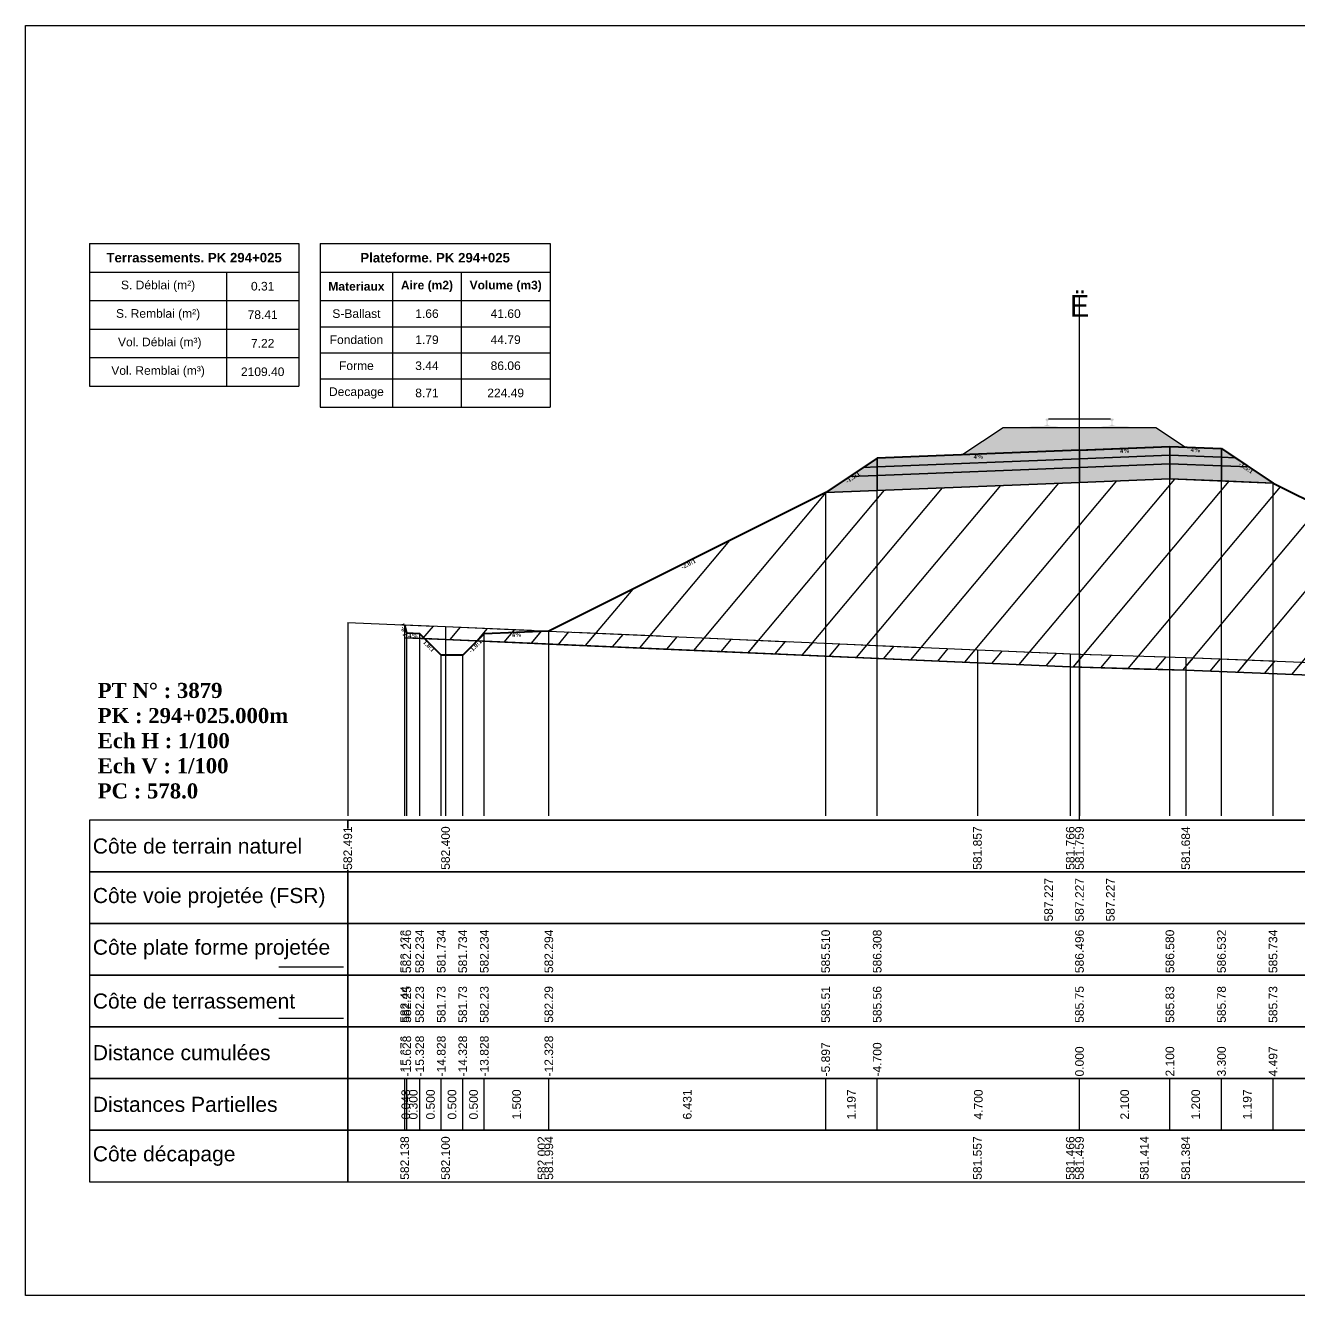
# Model space of a CAD drawing. Header units: millimetres. Extents: x 2762 to 3076, y 916 to 3305.
# Drawn here: x 2797.56 to 2827.14, y 1437.65 to 1467.15 of the extents above; entities that cross this region are included whole.
import ezdxf

# ---------------------------------------------------------------- set-up
doc = ezdxf.new("R2010")
doc.units = ezdxf.units.MM
doc.header["$LTSCALE"] = 2
doc.linetypes.add('CACHE', pattern=[9.525, 6.35, -3.175])
doc.linetypes.add('DASHED', pattern=[0.75, 0.5, -0.25])
for name, color, linetype in [('C-ANNO-TABL', 1, 'Continuous'), ('C-ANNO-TABL-TEXT', 150, 'Continuous'), ('C-ANNO-TABL-TITL', 150, 'Continuous'), ('C-ANNO-TABL-TTBL', 5, 'Continuous'), ('C-ROAD-CORR', 5, 'Continuous'), ('C-ROAD-SCTN', 7, 'Continuous')]:
    doc.layers.add(name, color=color, linetype=linetype)
doc.styles.add('ARIAL', font='arial.ttf')
doc.styles.add('C3D_Etiquette', font='romans.shx')
doc.styles.add('C3D_Profil_Travers', font='romans.shx')
doc.styles.get("Standard").update_dxf_attribs({"font": 'arial.ttf'})

msp = doc.modelspace()

# ---------------------------------------------------------------- hatches: boundary and pattern name
at = {"linetype": 'Continuous', "lineweight": -3}
msp.add_hatch(color=254, dxfattribs=at).paths.add_polyline_path([(2820.837, 1457.627), (2820.837, 1457.812), (2820.952, 1457.833), (2821.3, 1457.833), (2821.3, 1457.839), (2821.226, 1457.839), (2821.226, 1457.849), (2821.227, 1457.85), (2821.229, 1457.851), (2821.23, 1457.851), (2821.25, 1457.853), (2821.253, 1457.853), (2821.256, 1457.854), (2821.284, 1457.865), (2821.287, 1457.866), (2821.288, 1457.867), (2821.289, 1457.869), (2821.29, 1457.873), (2821.291, 1457.88), (2821.292, 1457.889), (2821.293, 1457.899), (2821.293, 1457.923), (2821.292, 1457.939), (2821.292, 1457.945), (2821.291, 1457.951), (2821.29, 1457.956), (2821.29, 1457.958), (2821.289, 1457.961), (2821.288, 1457.963), (2821.287, 1457.964), (2821.286, 1457.966), (2821.285, 1457.966), (2821.269, 1457.972), (2821.267, 1457.974), (2821.266, 1457.974), (2821.265, 1457.976), (2821.265, 1457.979), (2821.265, 1457.997), (2821.266, 1458.001), (2821.267, 1458.003), (2821.269, 1458.006), (2821.271, 1458.007), (2821.274, 1458.009), (2821.275, 1458.009), (2821.279, 1458.01), (2821.283, 1458.01), (2821.286, 1458.011), (2821.29, 1458.011), (2821.295, 1458.011), (2821.298, 1458.011), (2821.301, 1458.011), (2821.305, 1458.011), (2821.308, 1458.011), (2821.312, 1458.011), (2821.317, 1458.011), (2821.32, 1458.01), (2821.324, 1458.01), (2821.328, 1458.009), (2821.329, 1458.009), (2821.331, 1458.007), (2821.334, 1458.006), (2821.336, 1458.003), (2821.337, 1458.001), (2821.337, 1457.997), (2821.337, 1457.979), (2821.337, 1457.976), (2821.337, 1457.974), (2821.336, 1457.974), (2821.334, 1457.972), (2821.318, 1457.966), (2821.317, 1457.966), (2821.315, 1457.964), (2821.314, 1457.963), (2821.314, 1457.961), (2821.313, 1457.958), (2821.312, 1457.956), (2821.312, 1457.951), (2821.311, 1457.945), (2821.31, 1457.939), (2821.31, 1457.923), (2821.31, 1457.899), (2821.311, 1457.889), (2821.312, 1457.88), (2821.313, 1457.873), (2821.314, 1457.869), (2821.315, 1457.867), (2821.316, 1457.866), (2821.318, 1457.865), (2821.347, 1457.854), (2821.35, 1457.853), (2821.353, 1457.853), (2821.373, 1457.851), (2821.374, 1457.851), (2821.375, 1457.85), (2821.376, 1457.849), (2821.376, 1457.839), (2821.302, 1457.839), (2821.302, 1457.833), (2821.506, 1457.833), (2821.638, 1457.803), (2822.472, 1457.803), (2822.603, 1457.833), (2822.807, 1457.833), (2822.807, 1457.839), (2822.733, 1457.839), (2822.733, 1457.849), (2822.734, 1457.85), (2822.736, 1457.851), (2822.737, 1457.851), (2822.757, 1457.853), (2822.76, 1457.853), (2822.763, 1457.854), (2822.791, 1457.865), (2822.794, 1457.866), (2822.795, 1457.867), (2822.796, 1457.869), (2822.797, 1457.873), (2822.798, 1457.88), (2822.799, 1457.889), (2822.8, 1457.899), (2822.8, 1457.923), (2822.799, 1457.939), (2822.799, 1457.945), (2822.798, 1457.951), (2822.797, 1457.956), (2822.797, 1457.958), (2822.796, 1457.961), (2822.795, 1457.963), (2822.794, 1457.964), (2822.793, 1457.966), (2822.792, 1457.966), (2822.776, 1457.972), (2822.774, 1457.974), (2822.773, 1457.974), (2822.772, 1457.976), (2822.772, 1457.979), (2822.772, 1457.997), (2822.773, 1458.001), (2822.774, 1458.003), (2822.776, 1458.006), (2822.778, 1458.007), (2822.781, 1458.009), (2822.782, 1458.009), (2822.786, 1458.01), (2822.79, 1458.01), (2822.793, 1458.011), (2822.797, 1458.011), (2822.802, 1458.011), (2822.805, 1458.011), (2822.808, 1458.011), (2822.812, 1458.011), (2822.815, 1458.011), (2822.819, 1458.011), (2822.824, 1458.011), (2822.827, 1458.01), (2822.831, 1458.01), (2822.835, 1458.009), (2822.836, 1458.009), (2822.838, 1458.007), (2822.841, 1458.006), (2822.843, 1458.003), (2822.844, 1458.001), (2822.844, 1457.997), (2822.844, 1457.979), (2822.844, 1457.976), (2822.844, 1457.974), (2822.843, 1457.974), (2822.841, 1457.972), (2822.825, 1457.966), (2822.824, 1457.966), (2822.822, 1457.964), (2822.821, 1457.963), (2822.821, 1457.961), (2822.82, 1457.958), (2822.819, 1457.956), (2822.819, 1457.951), (2822.818, 1457.945), (2822.817, 1457.939), (2822.817, 1457.923), (2822.817, 1457.899), (2822.818, 1457.889), (2822.819, 1457.88), (2822.82, 1457.873), (2822.821, 1457.869), (2822.822, 1457.867), (2822.823, 1457.866), (2822.825, 1457.865), (2822.854, 1457.854), (2822.857, 1457.853), (2822.86, 1457.853), (2822.88, 1457.851), (2822.881, 1457.851), (2822.882, 1457.85), (2822.883, 1457.849), (2822.883, 1457.839), (2822.809, 1457.839), (2822.809, 1457.833), (2823.157, 1457.833), (2823.272, 1457.812), (2823.272, 1457.627)])
h = msp.add_hatch(dxfattribs=at)
h.set_pattern_fill('GRAVEL', color=252, scale=0.009, style=0)
h.set_pattern_definition([(228.0128, (2819.486781, 1457.399232), (-1.8288, -2.0574), [0.030755, -3.0447435]), (184.96974, (2819.466207, 1457.376372), (2.743199999, 0.228600013), [0.0527764, -5.2248644]), (132.51045, (2819.413629, 1457.3718), (2.286, -2.5146), [0.0372133, -3.684125]), (267.2737, (2819.324475, 1457.31465), (0.2286, 4.572), [0.0480604, -4.7579794]), (292.83365, (2819.322189, 1457.266644), (-1.143, 2.7432), [0.047127, -4.6655827]), (357.2737, (2819.340477, 1457.22321), (-4.572, 0.2286), [0.0480604, -4.7579794]), (37.69424, (2819.388483, 1457.220924), (-2.9718, -2.286), [0.0635574, -6.2921804]), (72.25533, (2819.438775, 1457.259786), (1.6002, 5.0292), [0.0600048, -5.940473]), (121.42957, (2819.457063, 1457.316936), (-1.8288, 2.9718), [0.048223, -4.774099]), (175.23636, (2819.431917, 1457.358084), (2.5146, -0.2286), [0.055054, -2.697654]), (222.39744, (2819.377053, 1457.362656), (-2.7432, -2.5146), [0.071197, -7.0485095]), (138.81407, (2819.55079, 1457.312364), (-1.6002, 1.3716), [0.0243004, -2.405751]), (171.46923, (2819.532501, 1457.328366), (2.9718, -0.4572), [0.0462314, -4.5769175]), (225, (2819.48678, 1457.33522), (-3e-17, -0.2286), [0.032329, -0.29096]), (203.1986, (2819.47078, 1457.362656), (1.143, 0.4572), [0.01741, -1.723556]), (291.8014, (2819.454777, 1457.3558), (-0.2286, 0.6858), [0.024621, -1.206428]), (30.9638, (2819.46392, 1457.33294), (0.6858, 0.4572), [0.039989, -1.292967]), (161.565, (2819.49821, 1457.35351), (0.4572, -0.2286), [0.028916, -0.693981]), (16.38954, (2819.322189, 1457.355798), (2.286, 0.6858), [0.040508, -4.0102944]), (70.34618, (2819.361051, 1457.367228), (-0.9144, -2.5146), [0.033984, -3.3643994]), (293.1986, (2819.49821, 1457.399232), (-0.4572, 1.143), [0.034819, -1.7061465]), (343.61046, (2819.511927, 1457.367228), (-2.286, 0.6858), [0.040508, -4.0102944]), (339.44395, (2819.32219, 1457.214066), (-1.143, 0.4572), [0.039063, -1.914096]), (294.77514, (2819.358765, 1457.20035), (-1.143, 2.5146), [0.0327305, -3.2403234]), (66.8014, (2819.500497, 1457.170632), (0.4572, 1.143), [0.034819, -1.7061465]), (17.35402, (2819.514213, 1457.202636), (-2.9718, -0.9144), [0.0383204, -3.793714]), (69.44395, (2819.388483, 1457.170632), (-0.4572, -1.143), [0.0195316, -1.933628]), (101.3099, (2819.48678, 1457.170632), (-0.2286, 0.9144), [0.011656, -1.1539795]), (165.9638, (2819.484495, 1457.18206), (0.6858, -0.2286), [0.047127, -0.895415]), (186.009, (2819.438775, 1457.193492), (2.286, 0.2286), [0.043674, -4.323723]), (303.69, (2819.46392, 1457.312364), (-0.2286, 0.4572), [0.032969, -0.79126]), (353.15723, (2819.482209, 1457.284932), (3.8862, -0.4572), [0.05756, -5.698441]), (60.9454, (2819.53936, 1457.278074), (-0.9144, -1.6002), [0.023536, -2.330045]), (90, (2819.5508, 1457.29865), (-0.2286, 0.2286), [0.013716, -0.214884]), (120.25644, (2819.434203, 1457.20035), (0.9144, -1.6002), [0.031758, -3.1440547]), (48.0128, (2819.418201, 1457.227782), (1.8288, 2.0574), [0.06151, -3.0139886]), (0, (2819.45935, 1457.2735), (0.2286, 0.2286), [0.059436, -0.169164]), (325.30485, (2819.518785, 1457.273502), (2.286, -1.6002), [0.036145, -3.5783385]), (254.0546, (2819.548503, 1457.252928), (-0.2286, -0.9144), [0.033285, -1.6309485]), (207.64598, (2819.539359, 1457.220924), (-4.3434, -2.286), [0.054193, -5.365122]), (175.42608, (2819.491353, 1457.195778), (-2.9718, 0.2286), [0.0573327, -5.675926])])
h.paths.add_polyline_path([(2819.322, 1457.171), (2820.28, 1457.809), (2823.83, 1457.809), (2824.519, 1457.349), (2824.155, 1457.364)])
h = msp.add_hatch(color=11, dxfattribs=at)
h.paths.add_polyline_path([(2825.355, 1457.116), (2825.355, 1457.316), (2825.674, 1457.103)])
h.paths.add_polyline_path([(2824.155, 1457.164), (2824.155, 1457.364), (2825.355, 1457.316), (2825.355, 1457.116)])
h.paths.add_polyline_path([(2822.055, 1457.08), (2822.055, 1457.28), (2824.155, 1457.364), (2824.155, 1457.164)])
h.paths.add_polyline_path([(2817.355, 1456.892), (2817.355, 1457.092), (2822.055, 1457.28), (2822.055, 1457.08)])
h.paths.add_polyline_path([(2817.035, 1456.879), (2817.355, 1457.092), (2817.355, 1456.892)])
h = msp.add_hatch(color=30, dxfattribs=at)
h.paths.add_polyline_path([(2825.355, 1456.916), (2825.355, 1457.116), (2825.674, 1457.103), (2825.993, 1456.89)])
h.paths.add_polyline_path([(2824.155, 1456.964), (2824.155, 1457.164), (2825.355, 1457.116), (2825.355, 1456.916)])
h.paths.add_polyline_path([(2822.055, 1456.88), (2822.055, 1457.08), (2824.155, 1457.164), (2824.155, 1456.964)])
h.paths.add_polyline_path([(2817.355, 1456.692), (2817.355, 1456.892), (2822.055, 1457.08), (2822.055, 1456.88)])
h.paths.add_polyline_path([(2816.716, 1456.666), (2817.035, 1456.879), (2817.355, 1456.892), (2817.355, 1456.692)])
h = msp.add_hatch(color=83, dxfattribs=at)
h.paths.add_polyline_path([(2825.355, 1456.566), (2825.355, 1456.916), (2825.993, 1456.89), (2826.551, 1456.518)])
h.paths.add_polyline_path([(2824.155, 1456.614), (2824.155, 1456.964), (2825.355, 1456.916), (2825.355, 1456.566)])
h.paths.add_polyline_path([(2822.055, 1456.53), (2822.055, 1456.88), (2824.155, 1456.964), (2824.155, 1456.614)])
h.paths.add_polyline_path([(2817.355, 1456.342), (2817.355, 1456.692), (2822.055, 1456.88), (2822.055, 1456.53)])
h.paths.add_polyline_path([(2816.158, 1456.294), (2816.716, 1456.666), (2817.355, 1456.692), (2817.355, 1456.342)])
h = msp.add_hatch(dxfattribs=at)
h.set_pattern_fill('_U', color=3, angle=50, style=0, pattern_type=0)
h.set_pattern_definition([(50, (2808.0596, 1452.8516), (-0.766044, 0.642788), [])])
h.paths.add_polyline_path([(2808.06, 1452.852), (2808.226, 1453.018), (2809.726, 1453.078), (2816.158, 1456.294), (2824.155, 1456.614), (2826.551, 1456.518), (2835.426, 1452.081), (2835.426, 1451.781), (2833.827, 1451.794), (2824.523, 1452.168), (2821.84, 1452.25), (2819.684, 1452.341)])
h.paths.add_polyline_path([(2806.378, 1452.922), (2806.378, 1453.222), (2806.426, 1453.03), (2806.726, 1453.018), (2806.841, 1452.903)])
h = msp.add_hatch(dxfattribs=at)
h.set_pattern_fill('_U', color=150, scale=0.5, angle=50, style=0, pattern_type=0)
h.set_pattern_definition([(50, (2808.0596, 1452.85156), (-0.383022, 0.321394), [])])
h.paths.add_polyline_path([(2808.06, 1452.852), (2808.226, 1453.018), (2809.726, 1453.078), (2819.684, 1452.641), (2821.84, 1452.55), (2824.523, 1452.468), (2833.827, 1452.094), (2835.426, 1452.081), (2835.426, 1451.781), (2833.827, 1451.794), (2824.523, 1452.168), (2821.84, 1452.25), (2819.684, 1452.341)])
h.paths.add_polyline_path([(2806.378, 1453.222), (2807.326, 1453.184), (2809.726, 1453.078), (2808.226, 1453.018), (2808.06, 1452.852), (2807.326, 1452.884), (2806.841, 1452.903), (2806.726, 1453.018), (2806.426, 1453.03)])
h.paths.add_polyline_path([(2806.378, 1452.922), (2806.378, 1453.222), (2806.426, 1453.03), (2806.726, 1453.018), (2806.841, 1452.903)])

# ---------------------------------------------------------------- linework, layer by layer
at = {"color": 7, "linetype": 'Continuous', "lineweight": -3}
for p, q in [((2822.055, 1448.684), (2822.055, 1460.884)), ((2805.054, 1448.684), (2839.056, 1448.684)), ((2806.378, 1441.484), (2806.378, 1442.684)), ((2806.426, 1441.484), (2806.426, 1442.684)), ((2806.426, 1441.484), (2806.426, 1442.684)), ((2806.726, 1441.484), (2806.726, 1442.684)), ((2806.726, 1441.484), (2806.726, 1442.684)), ((2807.226, 1441.484), (2807.226, 1442.684)), ((2807.226, 1441.484), (2807.226, 1442.684)), ((2807.726, 1441.484), (2807.726, 1442.684)), ((2807.726, 1441.484), (2807.726, 1442.684)), ((2808.226, 1441.484), (2808.226, 1442.684)), ((2808.226, 1441.484), (2808.226, 1442.684)), ((2809.726, 1441.484), (2809.726, 1442.684)), ((2809.726, 1441.484), (2809.726, 1442.684)), ((2816.158, 1441.484), (2816.158, 1442.684)), ((2816.158, 1441.484), (2816.158, 1442.684)), ((2817.355, 1441.484), (2817.355, 1442.684)), ((2817.355, 1441.484), (2817.355, 1442.684)), ((2822.055, 1441.484), (2822.055, 1442.684)), ((2822.055, 1441.484), (2822.055, 1442.684)), ((2824.155, 1441.484), (2824.155, 1442.684)), ((2824.155, 1441.484), (2824.155, 1442.684)), ((2825.355, 1441.484), (2825.355, 1442.684)), ((2825.355, 1441.484), (2825.355, 1442.684)), ((2826.551, 1441.484), (2826.551, 1442.684)), ((2826.551, 1441.484), (2826.551, 1442.684))]:
    msp.add_line(p, q, dxfattribs=at)
at = {"color": 251, "linetype": 'Continuous', "lineweight": -3}
for p, q in [((2819.322, 1457.171), (2820.28, 1457.809)), ((2820.28, 1457.809), (2823.83, 1457.809)), ((2823.83, 1457.809), (2824.519, 1457.349)), ((2824.155, 1457.364), (2819.322, 1457.171)), ((2822.055, 1457.28), (2824.155, 1457.364)), ((2824.519, 1457.349), (2824.155, 1457.364)), ((2824.155, 1457.164), (2824.155, 1457.364)), ((2824.155, 1457.364), (2825.355, 1457.316)), ((2824.155, 1457.364), (2824.155, 1457.164)), ((2825.355, 1457.116), (2825.355, 1457.316)), ((2825.355, 1457.316), (2825.674, 1457.103)), ((2825.355, 1457.316), (2825.355, 1457.116)), ((2817.035, 1456.879), (2817.355, 1457.092)), ((2817.355, 1457.092), (2822.055, 1457.28)), ((2817.355, 1456.892), (2817.355, 1457.092)), ((2817.355, 1457.092), (2817.355, 1456.892)), ((2822.055, 1457.08), (2817.355, 1456.892)), ((2822.055, 1457.08), (2822.055, 1457.28)), ((2822.055, 1457.28), (2822.055, 1457.08)), ((2824.155, 1457.164), (2822.055, 1457.08)), ((2825.355, 1457.116), (2824.155, 1457.164)), ((2825.674, 1457.103), (2825.355, 1457.116)), ((2817.355, 1456.892), (2817.035, 1456.879))]:
    msp.add_line(p, q, dxfattribs=at)
at = {"color": 53, "linetype": 'Continuous', "lineweight": -3}
for p, q in [((2817.355, 1456.892), (2822.055, 1457.08)), ((2822.055, 1457.08), (2824.155, 1457.164)), ((2822.055, 1456.88), (2822.055, 1457.08)), ((2822.055, 1457.08), (2822.055, 1456.88)), ((2824.155, 1456.964), (2824.155, 1457.164)), ((2824.155, 1457.164), (2825.355, 1457.116)), ((2824.155, 1457.164), (2824.155, 1456.964)), ((2825.355, 1456.916), (2825.355, 1457.116)), ((2825.355, 1457.116), (2825.674, 1457.103)), ((2825.355, 1457.116), (2825.355, 1456.916)), ((2825.674, 1457.103), (2825.993, 1456.89)), ((2816.716, 1456.666), (2817.035, 1456.879)), ((2817.035, 1456.879), (2817.355, 1456.892)), ((2817.355, 1456.692), (2817.355, 1456.892)), ((2817.355, 1456.892), (2817.355, 1456.692)), ((2822.055, 1456.88), (2817.355, 1456.692)), ((2817.355, 1456.692), (2822.055, 1456.88)), ((2824.155, 1456.964), (2822.055, 1456.88)), ((2822.055, 1456.88), (2824.155, 1456.964)), ((2822.055, 1456.53), (2822.055, 1456.88)), ((2822.055, 1456.88), (2822.055, 1456.53)), ((2825.355, 1456.916), (2824.155, 1456.964)), ((2824.155, 1456.614), (2824.155, 1456.964)), ((2824.155, 1456.964), (2825.355, 1456.916)), ((2824.155, 1456.964), (2824.155, 1456.614)), ((2825.993, 1456.89), (2825.355, 1456.916)), ((2825.355, 1456.566), (2825.355, 1456.916)), ((2825.355, 1456.916), (2825.993, 1456.89)), ((2825.355, 1456.916), (2825.355, 1456.566)), ((2825.993, 1456.89), (2826.551, 1456.518)), ((2816.158, 1456.294), (2816.716, 1456.666)), ((2817.355, 1456.692), (2816.716, 1456.666)), ((2816.716, 1456.666), (2817.355, 1456.692)), ((2817.355, 1456.342), (2817.355, 1456.692)), ((2817.355, 1456.692), (2817.355, 1456.342)), ((2822.055, 1456.53), (2817.355, 1456.342)), ((2824.155, 1456.614), (2822.055, 1456.53)), ((2825.355, 1456.566), (2824.155, 1456.614)), ((2826.551, 1456.518), (2825.355, 1456.566)), ((2817.355, 1456.342), (2816.158, 1456.294))]:
    msp.add_line(p, q, dxfattribs=at)
at = {"color": 253, "linetype": 'Continuous', "lineweight": -3}
for p, q in [((2816.158, 1456.294), (2824.155, 1456.614)), ((2824.155, 1456.614), (2826.551, 1456.518)), ((2826.551, 1456.518), (2835.426, 1452.081)), ((2809.726, 1453.078), (2816.158, 1456.294)), ((2806.378, 1453.222), (2807.326, 1453.184)), ((2806.426, 1453.03), (2806.378, 1453.222)), ((2806.378, 1452.922), (2806.378, 1453.222)), ((2806.378, 1453.222), (2806.426, 1453.03)), ((2806.378, 1452.922), (2806.378, 1453.222)), ((2806.378, 1453.222), (2806.426, 1453.03)), ((2807.326, 1453.184), (2809.726, 1453.078)), ((2806.841, 1452.903), (2806.378, 1452.922)), ((2806.841, 1452.903), (2806.378, 1452.922)), ((2806.726, 1453.018), (2806.426, 1453.03)), ((2806.426, 1453.03), (2806.726, 1453.018)), ((2806.426, 1453.03), (2806.726, 1453.018)), ((2806.841, 1452.903), (2806.726, 1453.018)), ((2806.726, 1453.018), (2806.841, 1452.903)), ((2806.726, 1453.018), (2806.841, 1452.903)), ((2807.326, 1452.884), (2806.841, 1452.903)), ((2806.841, 1452.903), (2807.326, 1452.884)), ((2807.226, 1452.518), (2806.841, 1452.903)), ((2808.06, 1452.852), (2807.326, 1452.884)), ((2807.326, 1452.884), (2808.06, 1452.852)), ((2808.06, 1452.852), (2808.226, 1453.018)), ((2808.226, 1453.018), (2808.06, 1452.852)), ((2808.06, 1452.852), (2808.226, 1453.018)), ((2808.226, 1453.018), (2809.726, 1453.078)), ((2809.726, 1453.078), (2808.226, 1453.018)), ((2808.226, 1453.018), (2809.726, 1453.078)), ((2809.726, 1453.078), (2819.684, 1452.641)), ((2808.06, 1452.852), (2807.726, 1452.518)), ((2819.684, 1452.341), (2808.06, 1452.852)), ((2819.684, 1452.341), (2808.06, 1452.852)), ((2819.684, 1452.641), (2821.84, 1452.55)), ((2807.726, 1452.518), (2807.226, 1452.518)), ((2821.84, 1452.25), (2819.684, 1452.341)), ((2821.84, 1452.25), (2819.684, 1452.341)), ((2821.84, 1452.55), (2824.523, 1452.468)), ((2824.523, 1452.468), (2833.827, 1452.094)), ((2824.523, 1452.168), (2821.84, 1452.25)), ((2824.523, 1452.168), (2821.84, 1452.25)), ((2833.827, 1451.794), (2824.523, 1452.168)), ((2833.827, 1451.794), (2824.523, 1452.168))]:
    msp.add_line(p, q, dxfattribs=at)
at = {"color": 8, "linetype": 'CACHE', "lineweight": -3}
for p, q in [((2822.055, 1448.784), (2822.055, 1456.53)), ((2822.055, 1448.784), (2822.055, 1456.53)), ((2824.155, 1448.784), (2824.155, 1456.614)), ((2825.355, 1448.784), (2825.355, 1456.566)), ((2826.551, 1448.784), (2826.551, 1456.518)), ((2816.158, 1448.784), (2816.158, 1456.294)), ((2817.355, 1448.784), (2817.355, 1456.342)), ((2806.378, 1448.784), (2806.378, 1453.222)), ((2806.426, 1448.784), (2806.426, 1453.03)), ((2806.726, 1448.784), (2806.726, 1453.018)), ((2808.226, 1448.784), (2808.226, 1453.018)), ((2809.726, 1448.784), (2809.726, 1453.078)), ((2807.226, 1448.784), (2807.226, 1452.518)), ((2807.726, 1448.784), (2807.726, 1452.518))]:
    msp.add_line(p, q, dxfattribs=at)
at = {"color": 105, "linetype": 'DASHED', "lineweight": -3, "ltscale": 2}
for p, q in [((2805.055, 1453.275), (2807.326, 1453.184)), ((2807.326, 1453.184), (2819.684, 1452.641)), ((2819.684, 1452.641), (2821.84, 1452.55)), ((2821.84, 1452.55), (2822.055, 1452.543)), ((2822.055, 1452.543), (2824.523, 1452.468)), ((2824.523, 1452.468), (2833.827, 1452.094))]:
    msp.add_line(p, q, dxfattribs=at)
at = {"color": 98, "linetype": 'CACHE', "lineweight": -3}
for p, q in [((2805.055, 1453.275), (2805.055, 1448.784)), ((2807.326, 1453.184), (2807.326, 1448.784)), ((2819.684, 1452.641), (2819.684, 1448.784)), ((2821.84, 1452.55), (2821.84, 1448.784)), ((2822.055, 1452.543), (2822.055, 1448.784)), ((2824.523, 1452.468), (2824.523, 1448.784))]:
    msp.add_line(p, q, dxfattribs=at)
at = {"color": 6, "linetype": 'Continuous', "lineweight": -3}
for p, q in [((2806.378, 1452.922), (2807.326, 1452.884)), ((2807.326, 1452.884), (2809.565, 1452.785)), ((2809.565, 1452.785), (2809.726, 1452.778)), ((2809.726, 1452.778), (2819.684, 1452.341)), ((2819.684, 1452.341), (2821.84, 1452.25)), ((2821.84, 1452.25), (2822.055, 1452.243)), ((2822.055, 1452.243), (2823.56, 1452.197)), ((2823.56, 1452.197), (2824.523, 1452.168)), ((2824.523, 1452.168), (2832.832, 1451.834))]:
    msp.add_line(p, q, dxfattribs=at)
at = {"color": 154, "linetype": 'Continuous', "lineweight": -3}
msp.add_line((2803.454, 1445.284), (2804.954, 1445.284), dxfattribs=at)
at = {"color": 1, "linetype": 'Continuous', "lineweight": -3}
msp.add_line((2803.454, 1444.084), (2804.954, 1444.084), dxfattribs=at)
at = {"color": 7, "linetype": 'Continuous', "lineweight": -3}
for points in [[(2805.054, 1447.484), (2805.054, 1448.684), (2799.054, 1448.684), (2799.054, 1447.484)], [(2805.054, 1447.484), (2839.056, 1447.484), (2839.056, 1448.684), (2805.054, 1448.684)], [(2805.054, 1446.284), (2805.054, 1447.484), (2799.054, 1447.484), (2799.054, 1446.284)], [(2805.054, 1446.284), (2839.056, 1446.284), (2839.056, 1447.484), (2805.054, 1447.484)], [(2805.054, 1445.084), (2805.054, 1446.284), (2799.054, 1446.284), (2799.054, 1445.084)], [(2805.054, 1445.084), (2839.056, 1445.084), (2839.056, 1446.284), (2805.054, 1446.284)], [(2805.054, 1443.884), (2805.054, 1445.084), (2799.054, 1445.084), (2799.054, 1443.884)], [(2805.054, 1443.884), (2839.056, 1443.884), (2839.056, 1445.084), (2805.054, 1445.084)], [(2805.054, 1442.684), (2805.054, 1443.884), (2799.054, 1443.884), (2799.054, 1442.684)], [(2805.054, 1442.684), (2839.056, 1442.684), (2839.056, 1443.884), (2805.054, 1443.884)], [(2805.054, 1441.484), (2805.054, 1442.684), (2799.054, 1442.684), (2799.054, 1441.484)], [(2805.054, 1441.484), (2839.056, 1441.484), (2839.056, 1442.684), (2805.054, 1442.684)], [(2805.054, 1440.284), (2805.054, 1441.484), (2799.054, 1441.484), (2799.054, 1440.284)], [(2805.054, 1440.284), (2839.056, 1440.284), (2839.056, 1441.484), (2805.054, 1441.484)]]:
    msp.add_3dface(points, dxfattribs=at)
at = {"layer": 'C-ANNO-TABL', "color": 7, "linetype": 'Continuous', "lineweight": -3}
for p, q in [((2799.054, 1461.419), (2802.239, 1461.419)), ((2802.239, 1461.419), (2803.913, 1461.419)), ((2802.239, 1461.419), (2802.239, 1460.757)), ((2804.413, 1461.416), (2806.095, 1461.416)), ((2806.095, 1461.416), (2807.691, 1461.416)), ((2806.095, 1461.416), (2806.095, 1460.754)), ((2807.691, 1461.416), (2809.753, 1461.416)), ((2807.691, 1461.416), (2807.691, 1460.754)), ((2799.054, 1460.757), (2802.239, 1460.757)), ((2802.239, 1460.757), (2803.913, 1460.757)), ((2802.239, 1460.757), (2802.239, 1460.095)), ((2804.413, 1460.754), (2806.095, 1460.754)), ((2806.095, 1460.754), (2807.691, 1460.754)), ((2806.095, 1460.754), (2806.095, 1460.147)), ((2807.691, 1460.754), (2809.753, 1460.754)), ((2807.691, 1460.754), (2807.691, 1460.147)), ((2799.054, 1460.095), (2802.239, 1460.095)), ((2802.239, 1460.095), (2803.913, 1460.095)), ((2802.239, 1460.095), (2802.239, 1459.432)), ((2804.413, 1460.147), (2806.095, 1460.147)), ((2806.095, 1460.147), (2807.691, 1460.147)), ((2806.095, 1460.147), (2806.095, 1459.543)), ((2807.691, 1460.147), (2809.753, 1460.147)), ((2807.691, 1460.147), (2807.691, 1459.543)), ((2799.054, 1459.432), (2802.239, 1459.432)), ((2802.239, 1459.432), (2803.913, 1459.432)), ((2802.239, 1459.432), (2802.239, 1458.77)), ((2804.413, 1459.543), (2806.095, 1459.543)), ((2806.095, 1459.543), (2807.691, 1459.543)), ((2806.095, 1459.543), (2806.095, 1458.939)), ((2807.691, 1459.543), (2809.753, 1459.543)), ((2807.691, 1459.543), (2807.691, 1458.939)), ((2804.413, 1458.939), (2806.095, 1458.939)), ((2806.095, 1458.939), (2807.691, 1458.939)), ((2806.095, 1458.939), (2806.095, 1458.28)), ((2807.691, 1458.939), (2809.753, 1458.939)), ((2807.691, 1458.939), (2807.691, 1458.28))]:
    msp.add_line(p, q, dxfattribs=at)
at = {"layer": 'C-ANNO-TABL-TTBL', "color": 7, "linetype": 'Continuous', "lineweight": -3}
for p, q in [((2799.054, 1462.084), (2803.913, 1462.084)), ((2799.054, 1462.084), (2799.054, 1461.419)), ((2803.913, 1462.084), (2803.913, 1461.419)), ((2804.413, 1462.084), (2809.753, 1462.084)), ((2804.413, 1462.084), (2804.413, 1461.416)), ((2809.753, 1462.084), (2809.753, 1461.416)), ((2799.054, 1461.419), (2799.054, 1460.757)), ((2803.913, 1461.419), (2803.913, 1460.757)), ((2804.413, 1461.416), (2804.413, 1460.754)), ((2809.753, 1461.416), (2809.753, 1460.754)), ((2799.054, 1460.757), (2799.054, 1460.095)), ((2803.913, 1460.757), (2803.913, 1460.095)), ((2804.413, 1460.754), (2804.413, 1460.147)), ((2809.753, 1460.754), (2809.753, 1460.147)), ((2799.054, 1460.095), (2799.054, 1459.432)), ((2803.913, 1460.095), (2803.913, 1459.432)), ((2804.413, 1460.147), (2804.413, 1459.543)), ((2809.753, 1460.147), (2809.753, 1459.543)), ((2799.054, 1459.432), (2799.054, 1458.77)), ((2803.913, 1459.432), (2803.913, 1458.77)), ((2804.413, 1459.543), (2804.413, 1458.939)), ((2809.753, 1459.543), (2809.753, 1458.939)), ((2804.413, 1458.939), (2804.413, 1458.28)), ((2809.753, 1458.939), (2809.753, 1458.28)), ((2799.054, 1458.77), (2802.239, 1458.77)), ((2802.239, 1458.77), (2803.913, 1458.77)), ((2804.413, 1458.28), (2806.095, 1458.28)), ((2806.095, 1458.28), (2807.691, 1458.28)), ((2807.691, 1458.28), (2809.753, 1458.28))]:
    msp.add_line(p, q, dxfattribs=at)
at = {"layer": 'C-ROAD-CORR', "color": 1, "linetype": 'Continuous', "lineweight": 40}
for p, q in [((2822.055, 1457.28), (2824.155, 1457.364)), ((2824.155, 1457.364), (2825.355, 1457.316)), ((2825.355, 1457.316), (2826.551, 1456.518)), ((2817.355, 1457.092), (2816.158, 1456.294)), ((2822.055, 1457.28), (2817.355, 1457.092)), ((2826.551, 1456.518), (2835.426, 1452.081)), ((2816.158, 1456.294), (2809.726, 1453.078)), ((2806.426, 1453.03), (2806.378, 1453.222)), ((2806.726, 1453.018), (2806.426, 1453.03)), ((2807.226, 1452.518), (2806.726, 1453.018)), ((2808.226, 1453.018), (2807.726, 1452.518)), ((2809.726, 1453.078), (2808.226, 1453.018)), ((2807.726, 1452.518), (2807.226, 1452.518))]:
    msp.add_line(p, q, dxfattribs=at)
at = {"layer": 'C-ROAD-CORR', "color": 102, "linetype": 'Continuous', "lineweight": -3, "ltscale": 0.5}
for p, q in [((2822.055, 1456.53), (2817.355, 1456.342)), ((2822.055, 1456.53), (2824.155, 1456.614)), ((2824.155, 1456.614), (2825.355, 1456.566)), ((2825.355, 1456.566), (2826.551, 1456.518)), ((2817.355, 1456.342), (2816.158, 1456.294))]:
    msp.add_line(p, q, dxfattribs=at)
at = {"layer": 'C-ROAD-CORR', "color": 1, "linetype": 'Continuous', "lineweight": -3}
for p, q in [((2807.226, 1452.518), (2806.726, 1453.018)), ((2808.226, 1453.018), (2807.726, 1452.518))]:
    msp.add_line(p, q, dxfattribs=at)
at = {"layer": 'C-ROAD-SCTN', "color": 154, "linetype": 'Continuous', "lineweight": -3}
for p, q in [((2821.337, 1458.011), (2822.055, 1458.011)), ((2822.055, 1458.011), (2822.772, 1458.011)), ((2822.055, 1457.28), (2824.155, 1457.364)), ((2824.155, 1457.364), (2825.355, 1457.316)), ((2825.355, 1457.316), (2826.551, 1456.518)), ((2816.158, 1456.294), (2817.355, 1457.092)), ((2817.355, 1457.092), (2822.055, 1457.28)), ((2826.551, 1456.518), (2835.426, 1452.081)), ((2809.726, 1453.078), (2816.158, 1456.294)), ((2806.378, 1453.222), (2806.426, 1453.03)), ((2806.426, 1453.03), (2806.726, 1453.018)), ((2806.726, 1453.018), (2807.226, 1452.518)), ((2807.726, 1452.518), (2808.226, 1453.018)), ((2808.226, 1453.018), (2809.726, 1453.078)), ((2807.226, 1452.518), (2807.726, 1452.518))]:
    msp.add_line(p, q, dxfattribs=at)
at = {"layer": 'C-ROAD-SCTN', "color": 140, "linetype": 'Continuous', "lineweight": -3}
for p, q in [((2819.322, 1457.171), (2820.28, 1457.809)), ((2820.28, 1457.809), (2820.323, 1457.809)), ((2820.323, 1457.809), (2822.055, 1457.809)), ((2822.055, 1457.809), (2823.786, 1457.809)), ((2823.786, 1457.809), (2823.83, 1457.809)), ((2823.83, 1457.809), (2824.519, 1457.349))]:
    msp.add_line(p, q, dxfattribs=at)
at = {"layer": 'C-ROAD-SCTN', "color": 1, "linetype": 'Continuous', "lineweight": -3}
for p, q in [((2817.355, 1456.342), (2822.055, 1456.53)), ((2822.055, 1456.53), (2824.155, 1456.614)), ((2824.155, 1456.614), (2825.355, 1456.566)), ((2825.355, 1456.566), (2826.551, 1456.518)), ((2826.551, 1456.518), (2835.426, 1452.081)), ((2809.726, 1453.078), (2816.158, 1456.294)), ((2816.158, 1456.294), (2817.355, 1456.342)), ((2806.378, 1453.222), (2806.426, 1453.03)), ((2806.426, 1453.03), (2806.726, 1453.018)), ((2806.726, 1453.018), (2807.226, 1452.518)), ((2807.726, 1452.518), (2808.226, 1453.018)), ((2808.226, 1453.018), (2809.726, 1453.078)), ((2807.226, 1452.518), (2807.726, 1452.518))]:
    msp.add_line(p, q, dxfattribs=at)

# ---------------------------------------------------------------- texts
at = {"color": 7, "linetype": 'Continuous', "lineweight": -3}
for s, insert, char_height, attachment_point, style in [('{\\fWingdings|b0|i0|c2|p0;Ë}', (2822.055, 1460.384), 0.5, 8, 'C3D_Profil_Travers'), ('{\\fTimes New Roman|b1|i0|c0|p18;PT N° : 3879\\PPK : 294+025.000m\\PEch H : 1/100\\PEch V : 1/100\\PPC : 578.0}', (2799.243, 1449.184), 0.35, 7, 'C3D_Profil_Travers'), ('{\\fArial|b0|i0|c0|p34;Côte de terrain naturel}', (2799.129, 1448.084), 0.35, 4, 'C3D_Etiquette'), ('{\\fArial|b0|i0|c0|p34;Côte plate forme projetée}', (2799.129, 1445.684), 0.35, 4, 'C3D_Etiquette'), ('{\\fArial|b0|i0|c0|p34;Côte de terrassement}', (2799.129, 1444.484), 0.35, 4, 'C3D_Etiquette'), ('{\\fArial|b0|i0|c0|p34;Distance cumulées}', (2799.129, 1443.284), 0.35, 4, 'C3D_Etiquette'), ('{\\fArial|b0|i0|c0|p34;Distances Partielles}', (2799.129, 1442.084), 0.35, 4, 'C3D_Etiquette'), ('{\\fArial|b0|i0|c0|p34;Côte décapage}', (2799.129, 1440.884), 0.35, 4, 'C3D_Etiquette')]:
    msp.add_mtext(s, dxfattribs=dict(at, insert=insert, char_height=char_height, attachment_point=attachment_point, style=style))
at = {"color": 7, "linetype": 'Continuous', "lineweight": -3, "char_height": 0.1, "style": 'C3D_Etiquette'}
for s, insert, width, attachment_point, rotation in [('{\\fTimes New Roman|b1|i0|c0|p18;4%}', (2823.105, 1457.318), 0.37094, 2, 2.2906), ('{\\fTimes New Roman|b1|i0|c0|p18;4%}', (2824.754, 1457.336), 0.42071, 2, 357.7094), ('{\\fTimes New Roman|b1|i0|c0|p18;4%}', (2819.705, 1457.182), 0.42071, 2, 2.2906), ('{\\fTimes New Roman|b1|i0|c0|p18;-1.5:1}', (2816.758, 1456.69), 0.34598, 2, 33.6901), ('{\\fTimes New Roman|b1|i0|c0|p18;-1.5:1}', (2825.951, 1456.914), 0.34598, 2, 326.3099), ('{\\fTimes New Roman|b1|i0|c0|p18;-2.0:1}', (2812.944, 1454.683), 0.34598, 2, 26.5651), ('{\\fTimes New Roman|b1|i0|c0|p18;1.0:1}', (2806.399, 1453.125), 0.29446, 8, 104.0362), ('{\\fTimes New Roman|b1|i0|c0|p18;4%}', (2806.576, 1453.02), 0.37094, 2, 357.7094), ('{\\fTimes New Roman|b1|i0|c0|p18;-1.0:1}', (2807.979, 1452.765), 0.34598, 2, 45), ('{\\fTimes New Roman|b1|i0|c0|p18;4%}', (2808.976, 1453.044), 0.42071, 2, 2.2906), ('{\\fTimes New Roman|b1|i0|c0|p18;1.0:1}', (2806.974, 1452.765), 0.29001, 2, 315)]:
    msp.add_mtext(s, dxfattribs=dict(at, insert=insert, width=width, attachment_point=attachment_point, rotation=rotation))
at = {"color": 7, "linetype": 'Continuous', "lineweight": -3, "insert": (2799.129, 1446.884), "char_height": 0.35, "attachment_point": 4}
msp.add_mtext('{\\fArial|b0|i0|c0|p34;Côte voie projetée (FSR)}', dxfattribs=at)
at = {"color": 7, "linetype": 'Continuous', "lineweight": -3, "char_height": 0.2, "rotation": 90, "style": 'C3D_Profil_Travers'}
for s, insert, attachment_point in [('{\\fArial|b0|i0|c0|p34;582.44}', (2806.378, 1443.979), 4), ('{\\fArial|b0|i0|c0|p34;582.25}', (2806.426, 1443.979), 4), ('{\\fArial|b0|i0|c0|p34;582.23}', (2806.726, 1443.979), 4), ('{\\fArial|b0|i0|c0|p34;581.73}', (2807.226, 1443.979), 4), ('{\\fArial|b0|i0|c0|p34;581.73}', (2807.726, 1443.979), 4), ('{\\fArial|b0|i0|c0|p34;582.23}', (2808.226, 1443.979), 4), ('{\\fArial|b0|i0|c0|p34;582.29}', (2809.726, 1443.979), 4), ('{\\fArial|b0|i0|c0|p34;585.51}', (2816.158, 1443.979), 4), ('{\\fArial|b0|i0|c0|p34;585.56}', (2817.355, 1443.979), 4), ('{\\fArial|b0|i0|c0|p34;585.75}', (2822.055, 1443.979), 4), ('{\\fArial|b0|i0|c0|p34;585.83}', (2824.155, 1443.979), 4), ('{\\fArial|b0|i0|c0|p34;585.78}', (2825.355, 1443.979), 4), ('{\\fArial|b0|i0|c0|p34;585.73}', (2826.551, 1443.979), 4), ('{\\fArial|b0|i0|c0|p34;0.048}', (2806.402, 1442.084), 5), ('{\\fArial|b0|i0|c0|p34;0.300}', (2806.576, 1442.084), 5), ('{\\fArial|b0|i0|c0|p34;0.500}', (2806.976, 1442.084), 5), ('{\\fArial|b0|i0|c0|p34;0.500}', (2807.476, 1442.084), 5), ('{\\fArial|b0|i0|c0|p34;0.500}', (2807.976, 1442.084), 5), ('{\\fArial|b0|i0|c0|p34;1.500}', (2808.976, 1442.084), 5), ('{\\fArial|b0|i0|c0|p34;6.431}', (2812.942, 1442.084), 5), ('{\\fArial|b0|i0|c0|p34;1.197}', (2816.756, 1442.084), 5), ('{\\fArial|b0|i0|c0|p34;4.700}', (2819.705, 1442.084), 5), ('{\\fArial|b0|i0|c0|p34;2.100}', (2823.105, 1442.084), 5), ('{\\fArial|b0|i0|c0|p34;1.200}', (2824.755, 1442.084), 5), ('{\\fArial|b0|i0|c0|p34;1.197}', (2825.953, 1442.084), 5)]:
    msp.add_mtext(s, dxfattribs=dict(at, insert=insert, attachment_point=attachment_point))
at = {"layer": 'C-ANNO-TABL-TEXT', "color": 7, "linetype": 'Continuous', "lineweight": -3, "char_height": 0.2, "attachment_point": 5, "style": 'ARIAL'}
for s, insert in [('{\\fArial|b0|i0|c0|p34;\\C7;0.31}', (2803.076, 1461.088)), ('{\\fArial|b0|i0|c0|p34;\\C7;S-Ballast}', (2805.254, 1460.451)), ('{\\fArial|b0|i0|c0|p34;\\C7;78.41}', (2803.076, 1460.426)), ('{\\fArial|b0|i0|c0|p34;\\C7;1.66}', (2806.893, 1460.451)), ('{\\C18;\\c0;41.60}', (2808.722, 1460.451)), ('{\\fArial|b0|i0|c0|p34;\\C7;7.22}', (2803.076, 1459.764)), ('{\\fArial|b0|i0|c0|p34;\\C7;Fondation}', (2805.254, 1459.845)), ('{\\fArial|b0|i0|c0|p34;\\C7;1.79}', (2806.893, 1459.845)), ('{\\C18;\\c0;44.79}', (2808.722, 1459.845)), ('{\\fArial|b0|i0|c0|p34;\\C7;2109.40}', (2803.076, 1459.101)), ('{\\fArial|b0|i0|c0|p34;\\C7;Forme}', (2805.254, 1459.241)), ('{\\fArial|b0|i0|c0|p34;\\C7;3.44}', (2806.893, 1459.241)), ('{\\C18;\\c0;86.06}', (2808.722, 1459.241)), ('{\\fArial|b0|i0|c0|p34;\\C7;Decapage}', (2805.254, 1458.609)), ('{\\fArial|b0|i0|c0|p34;\\C7;8.71}', (2806.893, 1458.609)), ('{\\C18;\\c0;224.49}', (2808.722, 1458.609))]:
    msp.add_mtext(s, dxfattribs=dict(at, insert=insert))
at = {"layer": 'C-ANNO-TABL-TITL', "color": 7, "linetype": 'Continuous', "lineweight": -3, "attachment_point": 5, "style": 'ARIAL'}
for s, insert, char_height in [('{\\fArial|b1|i0|c0|p34;\\C7;Terrassements. PK 294+025}', (2801.483, 1461.751), 0.22), ('{\\fArial|b1|i0|c0|p34;\\C18;\\c0;Plateforme. PK 294+025}', (2807.083, 1461.75), 0.22), ('{\\fArial|b0|i0|c0|p34;\\C7;S. Déblai (m²) }', (2800.646, 1461.088), 0.2), ('{\\fArial|b1|i0|c0|p34;\\C7;Materiaux   }', (2805.254, 1461.085), 0.2), ('{\\fArial|b1|i0|c0|p34;\\C7;Aire (m2)}', (2806.893, 1461.085), 0.2), ('{\\fArial|b1|i0|c0|p34;\\C7;Volume (m3)}', (2808.722, 1461.085), 0.2), ('{\\fArial|b0|i0|c0|p34;\\C7;S. Remblai (m²) }', (2800.646, 1460.426), 0.2), ('{\\fArial|b0|i0|c0|p34;\\C7; Vol. Déblai (m³) }', (2800.646, 1459.764), 0.2), ('{\\fArial|b0|i0|c0|p34;\\C7;Vol. Remblai (m³)}', (2800.646, 1459.101), 0.2)]:
    msp.add_mtext(s, dxfattribs=dict(at, insert=insert, char_height=char_height))

# ---------------------------------------------------------------- next in the draw order: texts
at = {"color": 7, "linetype": 'Continuous', "lineweight": -3, "char_height": 0.2, "attachment_point": 4, "rotation": 90, "style": 'C3D_Profil_Travers', "bg_fill": 3, "box_fill_scale": 1.000375, "bg_fill_color": 256, "bg_fill_true_color": 13158600, "bg_fill_transparency": 0}
for s, insert, width in [('{\\fArial|b0|i0|c0|p34;582.491}', (2805.055, 1447.534), 0.95654), ('{\\fArial|b0|i0|c0|p34;582.400}', (2807.326, 1447.534), 0.99484), ('{\\fArial|b0|i0|c0|p34;581.857}', (2819.684, 1447.534), 0.99553), ('{\\fArial|b0|i0|c0|p34;581.766}', (2821.84, 1447.534), 0.99539), ('{\\fArial|b0|i0|c0|p34;581.684}', (2824.523, 1447.534), 0.99471), ('{\\fArial|b0|i0|c0|p34;587.227}', (2821.337, 1446.334), 0.99553), ('{\\fArial|b0|i0|c0|p34;587.227}', (2822.055, 1446.334), 0.99553), ('{\\fArial|b0|i0|c0|p34;587.227}', (2822.772, 1446.334), 0.99553), ('{\\fArial|b0|i0|c0|p34;582.438}', (2806.378, 1445.134), 0.99595), ('{\\fArial|b0|i0|c0|p34;581.734}', (2807.226, 1445.134), 0.99471), ('{\\fArial|b0|i0|c0|p34;581.734}', (2807.726, 1445.134), 0.99471), ('{\\fArial|b0|i0|c0|p34;582.234}', (2808.226, 1445.134), 0.99471), ('{\\fArial|b0|i0|c0|p34;582.294}', (2809.726, 1445.134), 0.99471), ('{\\fArial|b0|i0|c0|p34;585.510}', (2816.158, 1445.134), 0.99484), ('{\\fArial|b0|i0|c0|p34;586.308}', (2817.355, 1445.134), 0.99595), ('{\\fArial|b0|i0|c0|p34;586.496}', (2822.055, 1445.134), 0.99539), ('{\\fArial|b0|i0|c0|p34;586.580}', (2824.155, 1445.134), 0.99484), ('{\\fArial|b0|i0|c0|p34;586.532}', (2825.355, 1445.134), 0.99347), ('{\\fArial|b0|i0|c0|p34;585.734}', (2826.551, 1445.134), 0.99471), ('{\\fArial|b0|i0|c0|p34;\\C256;-15.676}', (2806.378, 1442.734), 0.93518), ('{\\fArial|b0|i0|c0|p34;\\C256;-14.828}', (2807.226, 1442.734), 0.93573), ('{\\fArial|b0|i0|c0|p34;\\C256;-14.328}', (2807.726, 1442.734), 0.93573), ('{\\fArial|b0|i0|c0|p34;\\C256;-13.828}', (2808.226, 1442.734), 0.93573), ('{\\fArial|b0|i0|c0|p34;\\C256;-12.328}', (2809.726, 1442.734), 0.93573), ('{\\fArial|b0|i0|c0|p34;\\C256;-5.897}', (2816.158, 1442.734), 0.77838), ('{\\fArial|b0|i0|c0|p34;\\C256;-4.700}', (2817.355, 1442.734), 0.77769), ('{\\fArial|b0|i0|c0|p34;\\C256;0.000}', (2822.055, 1442.734), 0.68096), ('{\\fArial|b0|i0|c0|p34;\\C256;2.100}', (2824.155, 1442.734), 0.6844), ('{\\fArial|b0|i0|c0|p34;\\C256;3.300}', (2825.355, 1442.734), 0.68082), ('{\\fArial|b0|i0|c0|p34;\\C256;4.497}', (2826.551, 1442.734), 0.68978), ('{\\fArial|b0|i0|c0|p34;582.100}', (2807.326, 1440.334), 0.99484), ('{\\fArial|b0|i0|c0|p34;581.414}', (2823.56, 1440.334), 0.99471), ('{\\fArial|b0|i0|c0|p34;581.384}', (2824.523, 1440.334), 0.99471), ('{\\fArial|b0|i0|c0|p34;582.138}', (2806.378, 1440.334), 0.99595), ('{\\fArial|b0|i0|c0|p34;582.002}', (2809.565, 1440.334), 0.99347), ('{\\fArial|b0|i0|c0|p34;581.557}', (2819.684, 1440.334), 0.99553), ('{\\fArial|b0|i0|c0|p34;581.466}', (2821.84, 1440.334), 0.99539)]:
    msp.add_mtext(s, dxfattribs=dict(at, insert=insert, width=width))

# ---------------------------------------------------------------- next in the draw order: texts
for s, insert, width in [('{\\fArial|b0|i0|c0|p34;581.759}', (2822.055, 1447.534), 0.99595), ('{\\fArial|b0|i0|c0|p34;582.246}', (2806.426, 1445.134), 0.99539), ('{\\fArial|b0|i0|c0|p34;\\C256;-15.628}', (2806.426, 1442.734), 0.93573), ('{\\fArial|b0|i0|c0|p34;581.994}', (2809.726, 1440.334), 0.99471), ('{\\fArial|b0|i0|c0|p34;581.459}', (2822.055, 1440.334), 0.99595)]:
    msp.add_mtext(s, dxfattribs=dict(at, insert=insert, width=width))

# ---------------------------------------------------------------- next in the draw order: texts
for s, insert, width in [('{\\fArial|b0|i0|c0|p34;582.234}', (2806.726, 1445.134), 0.99471), ('{\\fArial|b0|i0|c0|p34;\\C256;-15.328}', (2806.726, 1442.734), 0.93573)]:
    msp.add_mtext(s, dxfattribs=dict(at, insert=insert, width=width))

# ---------------------------------------------------------------- next in the draw order: linework, layer by layer
msp.add_lwpolyline([(2797.565, 1467.145), (2846.565, 1467.145), (2846.565, 1437.645), (2797.565, 1437.645)], close=True)

doc.saveas('drawing.dxf')
